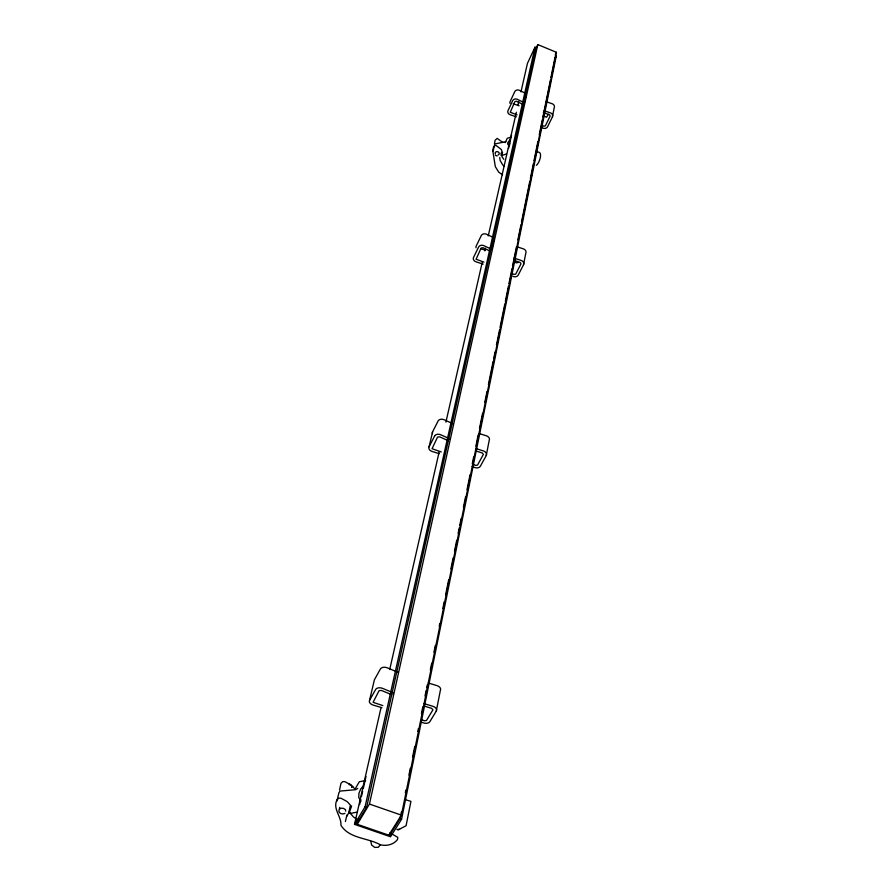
<?xml version="1.0" encoding="UTF-8"?>
<svg xmlns="http://www.w3.org/2000/svg" width="892" height="892" viewBox="0 0 892 892"><rect width="100%" height="100%" fill="white"/><g stroke="black" fill="none" stroke-linecap="round" stroke-linejoin="round"><path stroke-width="1.34" d="M493.131 150.96L494.826 143.991L505.864 141.65M339.562 789.966L340.989 783.265L342.796 781.615L344.892 781.648L351.069 785.038M494.447 143.59L495.127 140.267L497.178 138.383L502.887 142.508M420.578 721.762L422.92 722.732A5.218 3.267 11.6 0 0 429.821 721.717L436.311 711.047L440.358 690.375A5.196 3.312 11.5 0 0 436.946 685.613L428.294 682.993M472.169 466.416L474.41 467.408A4.46 3.233 11.4 0 0 480.387 466.204L486.252 455.522L489.206 440.38A4.449 3.267 11.3 0 0 486.385 435.809L479.26 433.568M512.945 276.375A3.902 3.122 11.2 0 0 518.207 275.104L523.526 264.746L525.789 253.194A3.891 3.144 11 0 0 523.392 248.868L517.471 246.939M540.552 126.932L542.86 128.058A3.468 2.966 10.9 0 0 547.565 126.787L552.427 116.885L554.2 107.776A3.457 2.988 10.6 0 0 552.115 103.706L545.993 101.666M357.135 821.331L356.521 824.052L389.548 835.436L400.029 818.778L401.422 811.943M405.303 792.832L405.86 790.1M408.926 775.081L410.309 768.257M412.539 757.341L414.758 746.414M417.813 731.395L418.37 728.664M421.425 713.645L422.819 706.821M425.038 695.894L426.153 690.441M426.71 687.71L427.268 684.978M430.323 669.959L431.717 663.135M433.936 652.208L435.329 645.384M439.221 626.273L439.767 623.541M442.833 608.522L444.216 601.699M445.61 594.864L448.665 579.856M450.884 568.929L453.114 558.002M454.496 551.178L456.726 540.262M458.12 533.427L459.224 527.975M459.781 525.243L461.175 518.419M463.394 507.492L465.624 496.565M467.007 489.741L470.062 474.722M472.292 463.807L473.674 456.972M475.904 446.056L478.123 435.129M479.517 428.305L482.572 413.286M484.791 402.37L487.021 391.443M488.415 384.619L493.131 361.405M493.689 358.673L495.082 351.849M496.465 345.026L499.531 330.007M500.077 327.275L504.805 304.072M505.363 301.34L508.418 286.321M508.975 283.589L512.03 268.57M512.588 265.838L516.479 246.727M517.873 239.903L520.928 224.884M521.486 222.153L529.826 181.188M530.372 178.456L533.438 163.448M533.985 160.716L537.876 141.594M539.27 134.77L542.325 119.751M542.882 117.019L550.386 80.157M550.944 77.426L555.114 56.954M388.789 835.168L401.4 815.132L556.43 52.305L537.809 44.6L533.762 53.252M381.074 707.49L354.514 824.364L390.518 836.774L401.545 819.302L556.274 55.951L555.393 55.583M389.548 835.436L390.105 832.704M356.521 824.052L366.634 807.204L535.902 47.532L535.022 47.164L527.451 63.365L520.961 91.898M492.373 246.861L492.942 244.319M493.51 241.765L494.358 237.941L486.519 234.239A3.902 3.167 13.1 0 0 481.29 235.555L476.216 246.014A3.88 3.133 13.2 0 0 476.06 247.775M525.812 96.314L524.385 102.77L517.393 99.346A3.49 3.01 13.3 0 0 512.677 100.651L507.994 110.664A3.468 2.988 13.4 0 0 510.157 114.745L516.312 116.785M358.506 818.867L357.279 824.308L369.444 804.06L537.809 44.6M354.514 824.364L365.107 806.68L535.022 47.164M509.265 145.998L509.823 143.523M389.726 669.446L439.132 452.021M445.922 422.117L482.36 261.769M484.835 250.897L485.449 248.177M488.236 235.945L516.334 112.281M517.873 105.49L518.809 101.409M359.632 804.573L360.847 799.232M361.45 796.567L362.665 791.226M363.267 788.561L365.999 776.542M508.496 148.54L511.54 135.138M501.092 155.565L501.962 151.261L501.271 149.477L496.164 145.53L494.759 145.619L493.466 147.225L492.774 150.581L495.316 166.603L498.695 172.167L502.586 174.787M349.653 812.935C348.883 811.475 353.154 804.082 351.024 806.19M352.005 787.201L352.228 786.253L350.879 784.971L349.463 783.957L349.24 784.893M345.394 821.499L346.888 815.076M381.876 707.691L373.157 705.081A5.24 3.289 12.8 0 1 369.567 700.32L374.384 679.816L380.438 668.922A5.207 3.345 12.8 0 1 387.284 667.829L397.877 672.245M439.187 453.671L432.029 451.419A4.482 3.256 13 0 1 429.074 446.836L432.598 431.817L438.128 420.979A4.46 3.289 12.9 0 1 444.071 419.719L453.08 423.767M339.763 807.349L338.837 811.263C339.484 813.883 342.784 814.53 344.936 813.37M336.92 801.061L338.882 792.854L340.019 791.081L355.551 789.71L357.792 788.45M534.799 49.907L535.902 47.532M505.184 142.664L507.28 138.271L511.473 136.967M555.248 54.769L556.43 52.305M555.092 58.426L556.274 55.951M548.379 114.276L546.584 117.198L543.384 115.949M429.074 446.836L434.638 435.987M369.567 700.32L375.655 689.449A5.274 3.345 12.8 0 1 382.579 688.368L393.316 692.816M355.261 788.706L359.353 781.704L365.608 780.667M346.676 816.459L348.761 812.913L350.378 805.075L347.189 801.607L340.956 798.217L338.837 798.173L337.02 799.812C332.382 808.665 341.536 816.314 340.945 825.301C349.43 838.792 367.604 837.666 380.349 844.769C386.626 846.341 393.483 844.691 397.553 839.506M351.604 787.235L352.228 786.253M397.72 838.681L397.72 837.32L390.83 833.351M380.371 844.713L378.331 847.288L374.696 847.4L371.596 844.98L370.86 841.446M363.167 786.131L360.725 788.985L358.93 793.367L358.774 797.515L360.925 801.306M510.302 139.275L507.693 142.843L507.827 144.459L509.522 145.608M498.082 155.052L499.174 154.115L499.107 152.744L497.937 151.729L496.331 151.685L495.238 152.621L495.305 153.993M536.36 165.299C539.314 163.481 543.83 150.625 536.962 152.142M518.029 262.538L516.278 262.839L513.759 261.646M339.551 809.111L341.101 808.185L343.554 808.397L345.449 809.624L345.695 811.14M531.398 176.137L532.123 174.609M530.595 180.084L531.32 178.556M506.556 153.926L501.828 155.487L502.564 152.309M397.977 829.984L406.072 825.736L410.933 801.351L405.76 799.845M399.605 829.382L396.94 829.448M350.188 813.493L356.8 812.166M382.824 705.594L373.09 702.327L379.078 690.664L381.408 690.441L391.867 694.779M424.101 703.643L432.854 706.286A5.252 3.312 11.5 0 1 436.311 711.047M424.302 706.129L431.617 708.337L432.921 709.842L426.454 720.524L424.135 720.725L421.559 719.654M476.194 448.665L483.397 450.928A4.493 3.278 11.3 0 1 486.252 455.522M476.428 451.14L482.282 452.98L483.364 454.429L477.521 465.122L475.514 465.39L473.005 464.275M441.25 451.943L432.04 448.721L437.548 437.091L439.566 436.812L448.442 440.771M513.937 258.078L521.106 260.408A3.925 3.155 11 0 1 523.526 264.746M480.799 248.734L485.415 250.228M514.26 260.497L520.092 262.393L521.017 263.753L515.71 274.123L513.948 274.413L511.763 273.398M483.966 262.103L476.094 259.238L481.145 247.998L482.918 247.697L489.53 250.808M483.163 264.132L476.027 261.824A3.914 3.133 13.2 0 1 473.518 257.487L478.625 246.995A3.936 3.178 13 0 1 483.899 245.69L491.804 249.414M543.373 112.693L549.394 114.689L550.197 115.982L545.346 125.884L543.774 126.185L541.522 125.092M513.145 103.795L519.111 105.769M517.059 114.845L510.257 112.281L514.918 101.565L516.501 101.253L523.314 104.598M544.142 110.753L550.319 112.805A3.479 2.999 10.7 0 1 552.427 116.885M369.444 804.06L401.4 815.132M365.107 806.68L366.634 807.204M400.029 818.778L401.545 819.302M495.394 155.286L497.134 155.989M449.735 438.797L440.637 434.738A4.505 3.3 12.9 0 0 434.638 435.987M526.392 93.738L519.456 90.337A3.457 2.999 13.3 0 0 514.773 91.642L510.113 101.61A3.445 2.977 13.4 0 0 509.956 103.282M503.813 159.311L502.308 157.26L501.126 153.023M349.162 811.854L353.377 816.86A18.542 10.905 12.5 0 0 356.332 818.811M352.998 786.476L354.224 788.506M499.765 157.427L500.089 160.326L502.575 164.685A12.042 10.146 12.6 0 0 504.281 166.202M432.464 433.657A4.438 3.256 13 0 1 432.598 431.817"/></g></svg>
